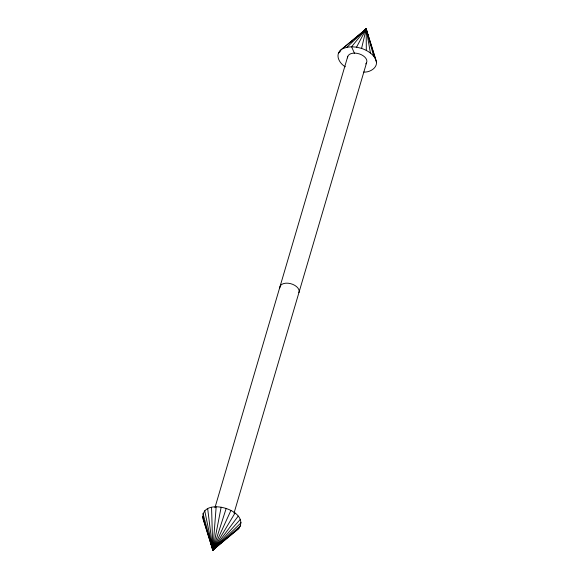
<?xml version="1.0" encoding="UTF-8"?>
<svg xmlns="http://www.w3.org/2000/svg" width="579" height="579" viewBox="0 0 579 579"><rect width="100%" height="100%" fill="white"/><g stroke="black" fill="none" stroke-linecap="round" stroke-linejoin="round"><path stroke-width="0.87" d="M216.162 506.835L212.819 550.05L238.874 528.41C251.38 509.354 198.3 495.523 203.28 519.689L212.819 550.05L238.874 528.41M363.605 72.085C370.401 72.614 379.281 66.932 375.72 59.311L366.181 28.95L340.126 50.59C335.002 55.989 339.989 63.813 345.352 66.809M221.149 507.233L212.819 550.05L240.654 525.754M375.72 59.311C372.898 53.767 367.26 50.424 361.586 48.39L366.181 28.95L340.126 50.59M214.918 507.776L347.776 56.351M234.025 513.132L366.63 62.575M226.179 508.463L212.819 550.05L202.455 516.396M365.443 30.564L366.181 28.95L376.545 62.604M230.905 510.454L212.819 550.05L210.257 540.743M343.065 48.542L346.966 47.239L351.569 46.769L356.555 47.16L366.181 28.95L373.629 56.033M213.651 548.465L212.819 550.05L202.939 513.32M365.262 30.492L366.181 28.95L368.707 38.344M235.016 513.059L212.819 550.05L204.72 510.664M365.103 30.398L366.181 28.95L367.086 33.329M238.222 516.106L212.819 550.05L212.5 548.27M370.422 52.986L366.181 28.95L351.569 46.769L354.478 53.319M213.941 548.682L212.819 550.05L207.658 508.615M364.987 30.282L366.181 28.95L366.406 30.716M240.314 519.385L212.819 550.05L211.559 507.313M361.68 33.307L363.612 31.44M364.893 30.195L366.181 28.95L366.239 30.73M241.139 522.678L212.819 550.05L214.1 548.834M346.966 47.239L366.181 28.95L366.312 50.38M215.381 547.611L217.299 545.78M338.346 53.246L340.387 51.466M351.25 41.985L352.604 40.798M354.645 39.025L356.678 37.244M358.039 36.057L366.181 28.95M356.555 47.16L361.586 48.39M203.28 519.689L204.112 520.999M347.53 57.893A9.937 5.935 16.4 0 1 359.393 53.927A9.937 5.935 16.4 0 1 365.74 63.9M279.831 287.929A9.937 5.935 16.4 0 1 290.441 283.609A9.937 5.935 16.4 0 1 298.93 292.612"/></g></svg>
